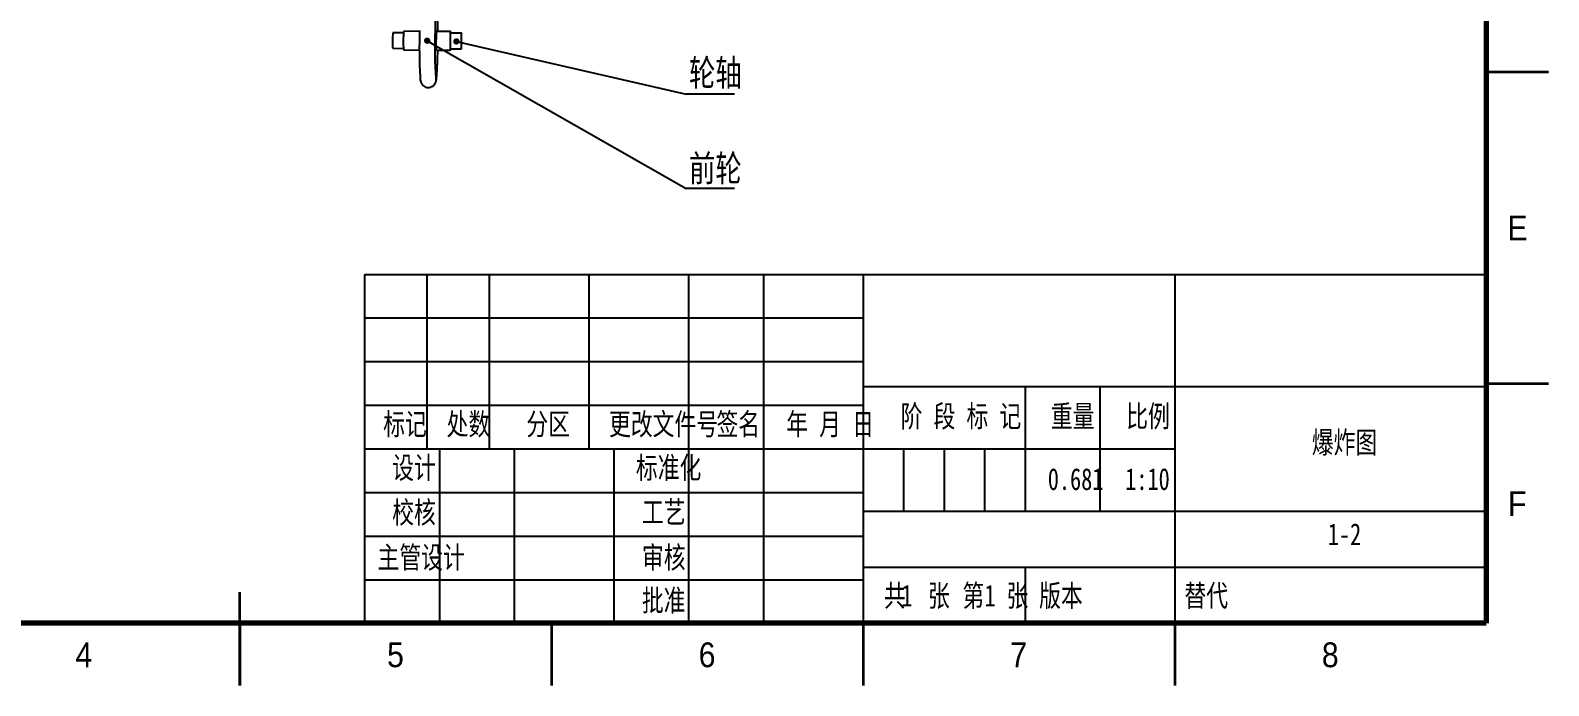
# Model space of a CAD drawing. Header units: millimetres. Extents: x 0 to 420, y 0 to 297.
# Drawn here: x 176.4 to 420, y 0 to 105.2 of the extents above; entities that cross this region are included whole.
import ezdxf

# ---------------------------------------------------------------- set-up
doc = ezdxf.new("R2010")
doc.units = ezdxf.units.MM
for name, color, linetype in [('10', 7, 'Continuous'), ('5', 7, 'Continuous'), ('SLD-0', 7, 'Continuous'), ('图框', 7, 'Continuous')]:
    doc.layers.add(name, color=color, linetype=linetype)
doc.styles.add('SLDTEXTSTYLE0', font='GOTHIC.TTF', dxfattribs={"width": 0.913})
doc.styles.add('SLDTEXTSTYLE1', font='hyswlongfangsong.ttf', dxfattribs={"bigfont": 'bigfont'})
doc.styles.add('SLDTEXTSTYLE2', font='hyswlongfangsong.ttf')
doc.styles.get("Standard").update_dxf_attribs({"font": 'hyswlongfangsong.ttf'})
doc.dimstyles.new('SLDDIMSTYLE0', dxfattribs={"dimtxt": 0.18, "dimasz": 1.016, "dimexe": 0, "dimexo": 0.0625, "dimgap": 0, "dimtad": 0, "dimtih": 1, "dimtoh": 1, "dimdec": 0, "dimrnd": 1e-09, "dimzin": 0, "dimdsep": 46, "dimtxsty": 'STANDARD', "dimblk1": 'DOT', "dimblk2": 'DOT', "dimsah": 1, "dimcen": 0.09, "dimadec": 0, "dimazin": 0, "dimtfac": 1.016, "dimtdec": 0, "dimtofl": 0, "dimtmove": 0, "dimatfit": 3, "dimldrblk": 'DOT', "dimfxl": 1, "dimfrac": 2, "dimtolj": 1, "dimtzin": 0, "dimarcsym": 0})

# ---------------------------------------------------------------- blocks, each defined once
blk = doc.blocks.new('SW_NOTE_0_5')
at = {"layer": '图框', "color": 0}
blk.add_line((7.79, 0), (0, 0), dxfattribs=at)
at = {"layer": '图框', "color": 0, "insert": (0.47, 5.37), "char_height": 4.233, "attachment_point": 1, "style": 'SLDTEXTSTYLE1'}
blk.add_mtext('前轮', dxfattribs=at)
blk = doc.blocks.new('_Dot')
at = {"color": 0, "linetype": 'ByBlock', "lineweight": -2}
blk.add_line((-0.5, 0), (-1, 0), dxfattribs=at)
at = {"color": 0, "linetype": 'ByBlock', "const_width": 0.5}
blk.add_lwpolyline([(-0.25, 0, 1), (0.25, 0, 1)], format="xyb", close=True, dxfattribs=at)
blk = doc.blocks.new('SW_NOTE_0_6')
at = {"layer": '图框', "color": 0}
blk.add_line((7.78, 0), (0, 0), dxfattribs=at)
at = {"layer": '图框', "color": 0, "insert": (0.47, 5.53), "char_height": 4.233, "attachment_point": 1, "style": 'SLDTEXTSTYLE1'}
blk.add_mtext('轮轴', dxfattribs=at)

msp = doc.modelspace()

# ---------------------------------------------------------------- linework, layer by layer
at = {"color": 7, "linetype": 'Continuous', "lineweight": 70}
for p, q in [((410, 287), (410, 10)), ((410, 10), (10, 10))]:
    msp.add_line(p, q, dxfattribs=at)
at = {"color": 7, "linetype": 'Continuous', "lineweight": 25}
for p, q in [((236.26, 104.76), (234.54, 104.78)), ((238.82, 105), (236.29, 105.01)), ((243.78, 104.96), (241.54, 104.98)), ((245.53, 104.7), (243.78, 104.71)), ((234.52, 102.28), (236.24, 102.26)), ((236.27, 102.01), (238.8, 102)), ((241.52, 101.98), (243.76, 101.96)), ((243.77, 102.21), (245.52, 102.2))]:
    msp.add_line(p, q, dxfattribs=at)
at = {"color": 7, "linetype": 'Continuous', "lineweight": 35}
for p, q in [((410, 98.5), (420, 98.5)), ((410, 48.5), (420, 48.5)), ((210, 0), (210, 15)), ((210, 10), (210, 0)), ((260, 10), (260, 0)), ((310, 10), (310, 0)), ((360, 10), (360, 0))]:
    msp.add_line(p, q, dxfattribs=at)
at = {"color": 7, "linetype": 'Continuous', "lineweight": 25, "flags": 128}
for points in [[(243.81, 104.71), (243.8, 104.91), (243.78, 104.96), (243.76, 104.83), (243.74, 104.53), (243.73, 104.11), (243.72, 103.6), (243.72, 103.09), (243.72, 102.61), (243.74, 102.24), (243.75, 102.02), (243.77, 101.97), (243.79, 102.1), (243.8, 102.21)], [(245.54, 104.66), (245.53, 104.69), (245.51, 104.54), (245.49, 104.22), (245.48, 103.78), (245.48, 103.3), (245.48, 102.83), (245.49, 102.47), (245.5, 102.25), (245.52, 102.21), (245.54, 102.37), (245.55, 102.69), (245.56, 103.12), (245.57, 103.61), (245.57, 104.07), (245.56, 104.44), (245.54, 104.66)], [(241.44, 97.37), (241.45, 97.29), (241.49, 97.23), (241.53, 97.35), (241.57, 97.65), (241.58, 97.73)]]:
    msp.add_lwpolyline(points, dxfattribs=at)
at = {"color": 7, "linetype": 'Continuous', "lineweight": 25}
for centre, radius, start, end in [((327.49, 104.12), 86.18, 176.9737, 179.3283), ((188.93, 105.77), 52.83, 359.1433, 4.0367), ((246.63, 103.45), 12.16, 173.7234, 185.5211), ((250.23, 103.42), 14.03, 173.4843, 185.7603), ((339.17, 102.52), 100.38, 178.5004, 182.7401), ((322.47, 102.47), 81.2, 178.1196, 183.6006), ((247.88, 104.09), 6.41, 172.0017, 181.8902), ((253.62, 103.18), 12.17, 176.7065, 185.6521), ((256.04, 103.38), 12.32, 173.8011, 185.4434), ((170.72, 102.47), 71.02, 356.172, 359.6007)]:
    msp.add_arc(centre, radius, start, end, dxfattribs=at)
msp.add_open_spline([(238.91, 97.63), (238.91, 97.56), (238.93, 97.34), (238.95, 97.16), (239.01, 96.93), (239.08, 96.73), (239.22, 96.48), (239.46, 96.24), (239.8, 96.04), (240.22, 95.96), (240.63, 96.03), (240.97, 96.2), (241.2, 96.42), (241.34, 96.63), (241.43, 96.82), (241.48, 96.98), (241.51, 97.15), (241.54, 97.34), (241.56, 97.53), (241.57, 97.64)], degree=3, knots=[0, 0, 0, 0, 0.067238, 0.1977528, 0.2485287, 0.2916127, 0.3328495, 0.381457, 0.435257, 0.4930085, 0.5546216, 0.6045492, 0.6478442, 0.6867832, 0.7228297, 0.7613134, 0.8154917, 0.9024248, 1, 1, 1, 1], dxfattribs=at)
at = {"layer": '10', "color": 7, "lineweight": 25}
for p, q in [((240, 66), (240, 38)), ((250, 66), (250, 38)), ((266, 66), (266, 38)), ((282, 66), (282, 10)), ((294, 66), (294, 10)), ((310, 66), (310, 10)), ((360, 66), (360, 38)), ((310, 48), (410, 48)), ((335.99, 48), (335.99, 28)), ((348, 48), (348, 28)), ((230, 45), (310, 45)), ((230, 38), (360, 38)), ((242, 38), (242, 10)), ((254, 38), (254, 10)), ((270, 38), (270, 10)), ((360, 38), (360, 10)), ((230, 31), (310, 31)), ((310, 28), (410, 28)), ((230, 24), (310, 24)), ((310, 19), (410, 19)), ((230, 17), (310, 17))]:
    msp.add_line(p, q, dxfattribs=at)
at = {"layer": '10', "color": 7}
for p, q in [((230, 59), (310, 59)), ((230, 52), (310, 52))]:
    msp.add_line(p, q, dxfattribs=at)
at = {"layer": '5', "color": 7, "lineweight": 25}
for q in [(410, 66), (230, 10)]:
    msp.add_line((230, 66), q, dxfattribs=at)
at = {"layer": 'SLD-0'}
for p, q in [((316.5, 38), (316.5, 28)), ((323, 38), (323, 28)), ((329.5, 38), (329.5, 28))]:
    msp.add_line(p, q, dxfattribs=at)
at = {"layer": 'SLD-0', "lineweight": 25}
msp.add_line((335.99, 19), (335.99, 10), dxfattribs=at)

# ---------------------------------------------------------------- block references
at = {"layer": '图框'}
for name, p in [('SW_NOTE_0_6', (281.59, 94.94)), ('SW_NOTE_0_5', (281.59, 79.77))]:
    msp.add_blockref(name, p, dxfattribs=at)

# ---------------------------------------------------------------- texts
at = {"color": 7, "linetype": 'Continuous', "lineweight": 0, "char_height": 3.97, "attachment_point": 2, "style": 'SLDTEXTSTYLE0'}
for s, insert in [('E', (415.01, 75.43)), ('F', (414.96, 31.18)), ('4', (184.96, 6.93)), ('5', (234.96, 6.93)), ('6', (284.96, 6.93)), ('7', (334.96, 6.93)), ('8', (384.96, 6.93))]:
    msp.add_mtext(s, dxfattribs=dict(at, insert=insert))
at = {"layer": '10', "char_height": 3.5}
for s, insert, attachment_point, style in [('标记', (236.49, 43.72), 2, 'SLDTEXTSTYLE1'), ('处数', (246.67, 43.72), 2, 'SLDTEXTSTYLE1'), ('分区', (259.46, 43.72), 2, 'SLDTEXTSTYLE1'), ('更改文件号', (277.98, 43.72), 2, 'SLDTEXTSTYLE1'), ('签名', (289.97, 43.72), 2, 'SLDTEXTSTYLE1'), ('年 月 日', (304.71, 43.72), 2, 'SLDTEXTSTYLE1'), ('阶 段 标 记', (325.69, 44.99), 2, 'SLDTEXTSTYLE1'), ('重量', (343.63, 44.99), 2, 'SLDTEXTSTYLE1'), ('比例', (355.72, 44.99), 2, 'SLDTEXTSTYLE1'), ('爆炸图', (387.25, 40.79), 2, 'SLDTEXTSTYLE1'), ('设计', (237.93, 36.73), 2, 'SLDTEXTSTYLE1'), ('标准化', (278.79, 36.73), 2, 'SLDTEXTSTYLE1'), ('0.681', (344.1, 34.9), 2, 'SLDTEXTSTYLE2'), ('1:10', (355.63, 34.9), 2, 'SLDTEXTSTYLE2'), ('校核', (237.93, 29.56), 2, 'SLDTEXTSTYLE1'), ('工艺', (278.02, 29.6), 2, 'SLDTEXTSTYLE1'), ('主管设计', (239.09, 22.33), 2, 'SLDTEXTSTYLE1'), ('审核', (278.02, 22.33), 2, 'SLDTEXTSTYLE1'), ('批准', (278, 15.44), 2, 'SLDTEXTSTYLE1'), ('共  张 ', (318.62, 16.2), 2, 'SLDTEXTSTYLE1'), ('1', (316.14, 16.2), 1, 'SLDTEXTSTYLE2'), ('第  张', (331.22, 16.2), 2, 'SLDTEXTSTYLE1'), ('1', (329.48, 16.2), 1, 'SLDTEXTSTYLE2'), ('版本', (341.74, 16.2), 2, 'SLDTEXTSTYLE1')]:
    msp.add_mtext(s, dxfattribs=dict(at, insert=insert, attachment_point=attachment_point, style=style))
at = {"layer": '10', "insert": (387.25, 26.05), "char_height": 3.5, "width": 16.5601, "attachment_point": 2, "style": 'SLDTEXTSTYLE1'}
msp.add_mtext('1-2', dxfattribs=at)
at = {"layer": 'SLD-0', "insert": (361.56, 16.2), "char_height": 3.5, "attachment_point": 1, "style": 'SLDTEXTSTYLE1'}
msp.add_mtext('替代', dxfattribs=at)

# ---------------------------------------------------------------- leaders
at = {"layer": '图框'}
for points in [[(240.05, 103.5), (281.59, 79.77)], [(244.73, 103.38), (281.59, 94.94)]]:
    msp.add_leader(points, dimstyle='SLDDIMSTYLE0', dxfattribs=at)

doc.saveas('drawing.dxf')
